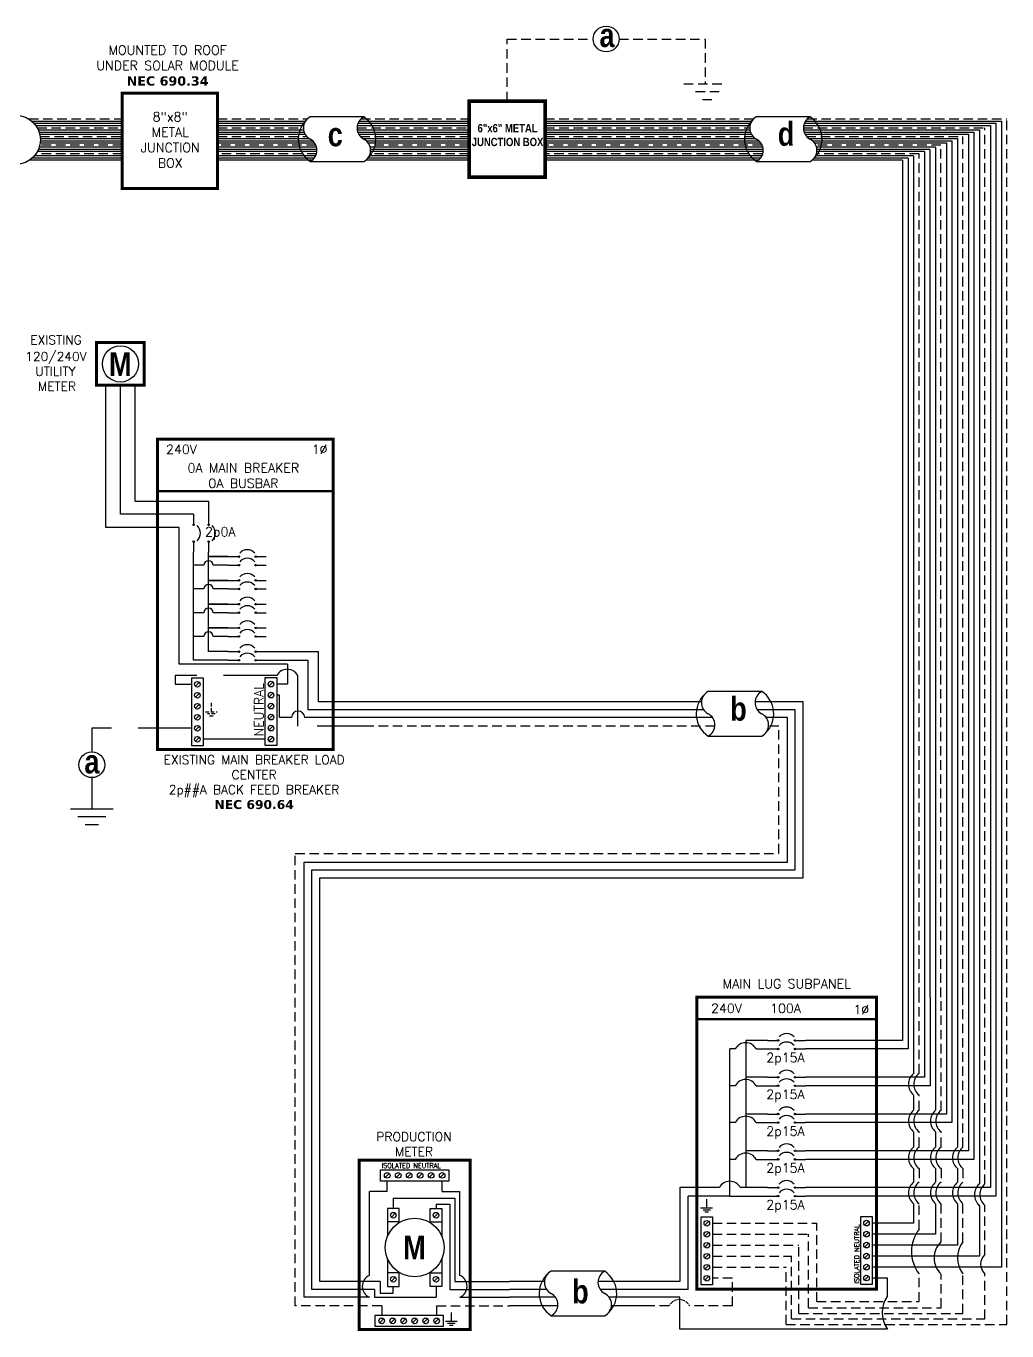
# Model space of a CAD drawing. Header units: feet. Extents: x 14669 to 15262, y 15295 to 15878.
# Drawn here: x 14874 to 15262, y 15362 to 15878 of the extents above; entities that cross this region are included whole.
import ezdxf

# ---------------------------------------------------------------- set-up
doc = ezdxf.new("R2010")
doc.units = ezdxf.units.FT
doc.header["$MEASUREMENT"] = 0
doc.linetypes.add('HIDDEN', pattern=[0.375, 0.25, -0.125])
for name, color, linetype in [('ONE LINE BLOCKS', 7, 'Continuous'), ('TABLES', 7, 'Continuous'), ('TEXT', 7, 'Continuous'), ('Z - TITLEBLOCK TXT', 7, 'Continuous')]:
    doc.layers.add(name, color=color, linetype=linetype)
doc.styles.add('ONE LINE TXT', font='techb___.ttf')
doc.styles.get("Standard").update_dxf_attribs({"font": 'simplex.shx'})

# ---------------------------------------------------------------- blocks, each defined once
blk = doc.blocks.new('*U5')
at = {"color": 7, "linetype": 'Continuous'}
for p, q in [((6.669, 2.433), (2.905, 2.433)), ((2.435, 1.711), (0, 1.711)), ((9.575, 1.711), (6.199, 1.711)), ((2.905, -0.69), (6.669, -0.69))]:
    blk.add_line(p, q, dxfattribs=at)
at = {"color": 10, "linetype": 'Continuous'}
for p, q in [((2.591, 1.149), (0, 1.149)), ((9.575, 1.149), (6.355, 1.149))]:
    blk.add_line(p, q, dxfattribs=at)
at = {"color": 253, "linetype": 'Continuous'}
for p, q in [((3.208, 0.611), (0, 0.611)), ((9.575, 0.611), (6.972, 0.611))]:
    blk.add_line(p, q, dxfattribs=at)
at = {"color": 7, "linetype": 'Continuous'}
for centre, start, end in [((3.942, 0.872), 133.97324, 236.42648), ((5.633, 0.872), 313.97324, 56.42648)]:
    blk.add_arc(centre, 1.874, start, end, dxfattribs=at)
at = {"layer": 'TEXT', "color": 92, "linetype": 'HIDDEN', "ltscale": 15}
for p, q in [((3.373, 0), (0, 0)), ((9.575, 0), (7.137, 0))]:
    blk.add_line(p, q, dxfattribs=at)
at = {"layer": 'Z - TITLEBLOCK TXT', "linetype": 'Continuous'}
for centre, start, end in [((3.315, 1.653), 117.66392, 242.33608), ((7.078, 1.653), 117.66392, 242.33608), ((2.496, 0.091), 297.66392, 62.33608), ((6.26, 0.091), 297.66392, 62.33608)]:
    blk.add_arc(centre, 0.882, start, end, dxfattribs=at)
blk = doc.blocks.new('M_MAIN BREAKER')
at = {"layer": 'ONE LINE BLOCKS', "linetype": 'Continuous'}
h = blk.add_hatch(color=1, dxfattribs=at)
h.dxf.hatch_style = 1
edge = h.paths.add_edge_path()
edge.add_arc((-12.418, 14.123), 0.0515, 0, 360)
h = blk.add_hatch(color=1, dxfattribs=at)
h.dxf.hatch_style = 1
edge = h.paths.add_edge_path()
edge.add_arc((-11.369, 14.123), 0.0515, 0, 360)
h = blk.add_hatch(color=1, dxfattribs=at)
h.dxf.hatch_style = 1
edge = h.paths.add_edge_path()
edge.add_arc((-12.418, 12.94), 0.0515, 0, 360)
h = blk.add_hatch(color=1, dxfattribs=at)
h.dxf.hatch_style = 1
edge = h.paths.add_edge_path()
edge.add_arc((-11.369, 12.94), 0.0515, 0, 360)
h = blk.add_hatch(color=1, dxfattribs=at)
h.dxf.hatch_style = 1
edge = h.paths.add_edge_path()
edge.add_arc((-9.245, 11.887), 0.0515, 0, 360)
h = blk.add_hatch(color=1, dxfattribs=at)
h.dxf.hatch_style = 1
edge = h.paths.add_edge_path()
edge.add_arc((-8.062, 11.887), 0.0515, 0, 360)
h = blk.add_hatch(color=1, dxfattribs=at)
h.dxf.hatch_style = 1
edge = h.paths.add_edge_path()
edge.add_arc((-9.245, 11.288), 0.0515, 0, 360)
h = blk.add_hatch(color=1, dxfattribs=at)
h.dxf.hatch_style = 1
edge = h.paths.add_edge_path()
edge.add_arc((-8.062, 11.288), 0.0515, 0, 360)
h = blk.add_hatch(color=1, dxfattribs=at)
h.dxf.hatch_style = 1
edge = h.paths.add_edge_path()
edge.add_arc((-9.245, 10.221), 0.0515, 0, 360)
h = blk.add_hatch(color=1, dxfattribs=at)
h.dxf.hatch_style = 1
edge = h.paths.add_edge_path()
edge.add_arc((-8.062, 10.221), 0.0515, 0, 360)
h = blk.add_hatch(color=1, dxfattribs=at)
h.dxf.hatch_style = 1
edge = h.paths.add_edge_path()
edge.add_arc((-9.245, 9.622), 0.0515, 0, 360)
h = blk.add_hatch(color=1, dxfattribs=at)
h.dxf.hatch_style = 1
edge = h.paths.add_edge_path()
edge.add_arc((-8.062, 9.622), 0.0515, 0, 360)
h = blk.add_hatch(color=1, dxfattribs=at)
h.dxf.hatch_style = 1
edge = h.paths.add_edge_path()
edge.add_arc((-9.245, 8.555), 0.0515, 0, 360)
h = blk.add_hatch(color=1, dxfattribs=at)
h.dxf.hatch_style = 1
edge = h.paths.add_edge_path()
edge.add_arc((-8.062, 8.555), 0.0515, 0, 360)
h = blk.add_hatch(color=1, dxfattribs=at)
h.dxf.hatch_style = 1
edge = h.paths.add_edge_path()
edge.add_arc((-9.245, 7.957), 0.0515, 0, 360)
h = blk.add_hatch(color=1, dxfattribs=at)
h.dxf.hatch_style = 1
edge = h.paths.add_edge_path()
edge.add_arc((-8.062, 7.957), 0.0515, 0, 360)
h = blk.add_hatch(color=1, dxfattribs=at)
h.dxf.hatch_style = 1
edge = h.paths.add_edge_path()
edge.add_arc((-9.245, 6.889), 0.0515, 0, 360)
h = blk.add_hatch(color=1, dxfattribs=at)
h.dxf.hatch_style = 1
edge = h.paths.add_edge_path()
edge.add_arc((-8.062, 6.889), 0.0515, 0, 360)
h = blk.add_hatch(color=1, dxfattribs=at)
h.dxf.hatch_style = 1
edge = h.paths.add_edge_path()
edge.add_arc((-9.245, 6.291), 0.0515, 0, 360)
h = blk.add_hatch(color=1, dxfattribs=at)
h.dxf.hatch_style = 1
edge = h.paths.add_edge_path()
edge.add_arc((-8.062, 6.291), 0.0515, 0, 360)
h = blk.add_hatch(color=1, dxfattribs=at)
h.dxf.hatch_style = 1
edge = h.paths.add_edge_path()
edge.add_arc((-9.245, 5.224), 0.0515, 0, 360)
h = blk.add_hatch(color=1, dxfattribs=at)
h.dxf.hatch_style = 1
edge = h.paths.add_edge_path()
edge.add_arc((-9.245, 4.625), 0.0515, 0, 360)
h = blk.add_hatch(color=1, dxfattribs=at)
h.dxf.hatch_style = 1
edge = h.paths.add_edge_path()
edge.add_arc((-8.062, 5.224), 0.0515, 0, 360)
h = blk.add_hatch(color=1, dxfattribs=at)
h.dxf.hatch_style = 1
edge = h.paths.add_edge_path()
edge.add_arc((-8.062, 4.625), 0.0515, 0, 360)
at = {"color": 10, "linetype": 'Continuous'}
for p, q in [((-4.378, 1.149), (-4.378, 4.625)), ((-3.663, 4.625), (-3.663, 4.625)), ((-3.663, 4.625), (-3.663, 4.625)), ((0, 1.149), (-4.378, 1.149))]:
    blk.add_line(p, q, dxfattribs=at)
at = {"color": 7, "linetype": 'Continuous'}
for p, q in [((-3.665, 1.711), (-3.665, 5.224)), ((0, 1.711), (-3.665, 1.711))]:
    blk.add_line(p, q, dxfattribs=at)
at = {"color": 253, "linetype": 'Continuous'}
for p, q in [((-6.385, 2.177), (-6.591, 2.177)), ((-6.385, 0.611), (-6.385, 2.177)), ((-5.561, 0.611), (-6.385, 0.611)), ((0, 0.611), (-4.626, 0.611))]:
    blk.add_line(p, q, dxfattribs=at)
at = {"color": 7, "linetype": 'Continuous'}
blk.add_circle((-19.559, -2.704), 0.906, dxfattribs=at)
at = {"color": 253, "linetype": 'Continuous'}
blk.add_arc((-5.093, 0.584), 0.468, 3.28193, 176.71807, dxfattribs=at)
at = {"layer": 'ONE LINE BLOCKS', "lineweight": 50}
for p, q in [((-19.225, 23.898), (-19.225, 26.892)), ((-19.225, 26.892), (-15.884, 26.892)), ((-15.884, 26.892), (-15.884, 23.898)), ((-15.884, 23.898), (-19.225, 23.898)), ((-14.957, 16.472), (-2.641, 16.472))]:
    blk.add_line(p, q, dxfattribs=at)
at = {"layer": 'ONE LINE BLOCKS', "lineweight": 50, "const_width": 0.21}
for points in [[(-19.225, 23.898), (-19.225, 26.892), (-15.884, 26.892), (-15.884, 23.898)], [(-14.957, -1.647), (-14.957, 20.128), (-2.641, 20.128), (-2.641, -1.647)]]:
    blk.add_lwpolyline(points, close=True, dxfattribs=at)
at = {"layer": 'TEXT', "color": 92, "linetype": 'HIDDEN', "ltscale": 15}
for p, q in [((-13.723, 3.547), (-13.723, 2.935)), ((-6.577, 3.547), (-13.723, 3.547)), ((-13.723, 2.935), (-12.555, 2.935)), ((-5.118, 0), (-5.118, 3.547)), ((0, 0), (-5.118, 0)), ((-12.555, -0.148), (-19.559, -0.148)), ((-19.559, -0.148), (-19.559, -1.798)), ((-19.559, -3.61), (-19.559, -5.799))]:
    blk.add_line(p, q, dxfattribs=at)
at = {"layer": 'TEXT', "color": 92, "linetype": 'Continuous', "ltscale": 15}
blk.add_line((-7.396, -0.918), (-11.751, -0.918), dxfattribs=at)
at = {"layer": 'TEXT', "color": 92, "linetype": 'HIDDEN', "flags": 128}
for points in [[(-11.595, 1.009), (-10.765, 1.009)], [(-11.18, 1.629), (-11.18, 1.009)], [(-10.909, 0.855), (-11.451, 0.855)], [(-11.053, 0.701), (-11.307, 0.701)]]:
    blk.add_lwpolyline(points, dxfattribs=at)
at = {"layer": 'TEXT', "color": 92, "linetype": 'Continuous', "ltscale": 4, "flags": 128}
for points in [[(-21.062, -5.799), (-18.057, -5.799)], [(-18.578, -6.356), (-20.541, -6.356)], [(-19.098, -6.913), (-20.02, -6.913)]]:
    blk.add_lwpolyline(points, dxfattribs=at)
at = {"layer": 'TEXT', "linetype": 'Continuous'}
blk.add_circle((-17.554, 25.395), 1.267, dxfattribs=at)
at = {"layer": 'TEXT', "color": 92, "linetype": 'Continuous', "ltscale": 0.3}
blk.add_arc((-5.848, 3.164), 0.824, 27.66392, 152.33608, dxfattribs=at)
at = {"layer": 'Z - TITLEBLOCK TXT', "color": 253, "linetype": 'Continuous'}
for p, q in [((-18.566, 13.922), (-18.566, 23.898)), ((-13.44, 13.922), (-18.566, 13.922)), ((-13.44, 4.344), (-13.44, 13.922)), ((-5.831, 4.344), (-13.44, 4.344)), ((-5.831, 4.344), (-5.831, 2.948)), ((-5.831, 2.948), (-6.591, 2.948))]:
    blk.add_line(p, q, dxfattribs=at)
at = {"layer": 'Z - TITLEBLOCK TXT', "color": 10, "linetype": 'Continuous'}
for p, q in [((-17.554, 14.866), (-17.554, 23.898)), ((-12.418, 14.866), (-17.554, 14.866)), ((-12.418, 4.625), (-12.418, 12.196)), ((-11.7, 11.288), (-12.418, 11.288)), ((-9.988, 11.288), (-11.037, 11.288)), ((-11.7, 9.622), (-12.418, 9.622)), ((-9.988, 9.622), (-11.037, 9.622)), ((-11.7, 7.957), (-12.418, 7.957)), ((-9.988, 7.957), (-11.037, 7.957)), ((-11.7, 6.291), (-12.418, 6.291)), ((-9.988, 6.291), (-11.037, 6.291)), ((-9.988, 4.625), (-12.418, 4.625)), ((-7.318, 4.625), (-4.378, 4.625))]:
    blk.add_line(p, q, dxfattribs=at)
at = {"layer": 'Z - TITLEBLOCK TXT', "color": 7, "linetype": 'Continuous'}
for p, q in [((-16.52, 15.77), (-16.52, 23.898)), ((-16.52, 15.77), (-11.369, 15.77)), ((-11.369, 15.77), (-11.369, 14.866)), ((-11.369, 11.887), (-11.369, 12.196)), ((-11.369, 10.221), (-11.369, 11.887)), ((-11.369, 11.887), (-9.988, 11.887)), ((-9.988, 11.887), (-11.369, 11.887)), ((-11.369, 8.555), (-11.369, 10.221)), ((-11.369, 10.221), (-9.988, 10.221)), ((-9.988, 10.221), (-11.369, 10.221)), ((-11.369, 6.889), (-11.369, 8.555)), ((-11.369, 8.555), (-9.988, 8.555)), ((-9.988, 8.555), (-11.369, 8.555)), ((-11.369, 5.224), (-11.369, 6.889)), ((-11.369, 6.889), (-9.988, 6.889)), ((-9.988, 6.889), (-11.369, 6.889)), ((-9.988, 5.224), (-11.369, 5.224)), ((-7.318, 5.224), (-3.665, 5.224))]:
    blk.add_line(p, q, dxfattribs=at)
at = {"layer": 'Z - TITLEBLOCK TXT', "color": 1, "linetype": 'Continuous'}
for p, q in [((-12.555, -1.378), (-12.555, 3.395)), ((-12.555, 3.395), (-11.751, 3.395)), ((-11.751, 3.395), (-11.751, -1.378)), ((-7.396, -1.366), (-7.396, 3.408)), ((-7.396, 3.408), (-6.591, 3.408)), ((-6.591, 3.408), (-6.591, -1.366)), ((-11.751, -1.378), (-12.555, -1.378)), ((-6.591, -1.366), (-7.396, -1.366))]:
    blk.add_line(p, q, dxfattribs=at)
at = {"layer": 'Z - TITLEBLOCK TXT', "color": 4, "linetype": 'Continuous'}
for p, q in [((-12.014, 3.075), (-12.293, 2.796)), ((-6.854, 3.087), (-7.133, 2.809)), ((-12.014, 2.304), (-12.293, 2.025)), ((-6.854, 2.317), (-7.133, 2.038)), ((-12.014, 1.533), (-12.293, 1.255)), ((-6.854, 1.546), (-7.133, 1.267)), ((-12.014, 0.762), (-12.293, 0.484)), ((-6.854, 0.775), (-7.133, 0.497)), ((-6.854, 0.004), (-7.133, -0.274)), ((-12.014, -0.008), (-12.293, -0.287)), ((-12.014, -0.779), (-12.293, -1.058)), ((-6.854, -0.766), (-7.133, -1.045))]:
    blk.add_line(p, q, dxfattribs=at)
at = {"layer": 'Z - TITLEBLOCK TXT', "color": 1, "linetype": 'Continuous', "flags": 128}
for points in [[(-12.418, 14.866), (-12.418, 14.123)], [(-12.418, 14.866), (-12.418, 14.123)], [(-11.369, 14.866), (-11.369, 14.123)], [(-11.369, 14.866), (-11.369, 14.123)], [(-12.418, 12.94), (-12.418, 12.196)], [(-11.369, 12.94), (-11.369, 12.196)], [(-9.988, 11.887), (-9.245, 11.887)], [(-9.988, 11.887), (-9.245, 11.887)], [(-9.988, 11.288), (-9.245, 11.288)], [(-9.988, 11.288), (-9.245, 11.288)], [(-8.062, 11.887), (-7.318, 11.887)], [(-8.062, 11.288), (-7.318, 11.288)], [(-9.988, 10.221), (-9.245, 10.221)], [(-9.988, 10.221), (-9.245, 10.221)], [(-8.062, 10.221), (-7.318, 10.221)], [(-9.988, 9.622), (-9.245, 9.622)], [(-9.988, 9.622), (-9.245, 9.622)], [(-8.062, 9.622), (-7.318, 9.622)], [(-9.988, 8.555), (-9.245, 8.555)], [(-9.988, 8.555), (-9.245, 8.555)], [(-8.062, 8.555), (-7.318, 8.555)], [(-9.988, 7.957), (-9.245, 7.957)], [(-9.988, 7.957), (-9.245, 7.957)], [(-8.062, 7.957), (-7.318, 7.957)], [(-9.988, 6.889), (-9.245, 6.889)], [(-9.988, 6.889), (-9.245, 6.889)], [(-8.062, 6.889), (-7.318, 6.889)], [(-9.988, 6.291), (-9.245, 6.291)], [(-9.988, 6.291), (-9.245, 6.291)], [(-8.062, 6.291), (-7.318, 6.291)], [(-9.988, 5.224), (-9.245, 5.224)], [(-9.988, 5.224), (-9.245, 5.224)], [(-9.988, 4.625), (-9.245, 4.625)], [(-9.988, 4.625), (-9.245, 4.625)], [(-8.062, 5.224), (-7.318, 5.224)], [(-8.062, 4.625), (-7.318, 4.625)]]:
    blk.add_lwpolyline(points, dxfattribs=at)
at = {"layer": 'Z - TITLEBLOCK TXT', "color": 1, "linetype": 'Continuous'}
for centre in [(-12.418, 14.123), (-11.369, 14.123), (-12.418, 12.94), (-11.369, 12.94), (-9.245, 11.887), (-8.062, 11.887), (-9.245, 11.288), (-8.062, 11.288), (-9.245, 10.221), (-8.062, 10.221), (-9.245, 9.622), (-8.062, 9.622), (-9.245, 8.555), (-8.062, 8.555), (-9.245, 7.957), (-8.062, 7.957), (-9.245, 6.889), (-8.062, 6.889), (-9.245, 6.291), (-8.062, 6.291), (-9.245, 5.224), (-9.245, 4.625), (-8.062, 5.224), (-8.062, 4.625)]:
    blk.add_circle(centre, 0.0515, dxfattribs=at)
at = {"layer": 'Z - TITLEBLOCK TXT', "color": 4, "linetype": 'Continuous'}
for centre in [(-12.153, 2.935), (-6.993, 2.948), (-12.153, 2.165), (-6.993, 2.177), (-12.153, 1.394), (-6.993, 1.407), (-12.153, 0.623), (-12.153, -0.148), (-6.993, 0.636), (-6.993, -0.135), (-12.153, -0.918), (-6.993, -0.906)]:
    blk.add_circle(centre, 0.197, dxfattribs=at)
at = {"layer": 'Z - TITLEBLOCK TXT', "color": 1, "linetype": 'Continuous'}
for centre, start, end in [((-12.629, 13.531), 310.3392, 49.6608), ((-11.58, 13.531), 310.3392, 49.6608), ((-8.653, 11.675), 40.3392, 139.6608), ((-8.653, 11.077), 40.3392, 139.6608), ((-8.653, 10.01), 40.3392, 139.6608), ((-8.653, 9.411), 40.3392, 139.6608), ((-8.653, 8.344), 40.3392, 139.6608), ((-8.653, 7.745), 40.3392, 139.6608), ((-8.653, 6.678), 40.3392, 139.6608), ((-8.653, 6.079), 40.3392, 139.6608), ((-8.653, 5.012), 40.3392, 139.6608), ((-8.653, 4.413), 40.3392, 139.6608)]:
    blk.add_arc(centre, 0.697, start, end, dxfattribs=at)
at = {"layer": 'Z - TITLEBLOCK TXT', "color": 10, "linetype": 'Continuous'}
for centre in [(-11.369, 11.269), (-11.369, 9.603), (-11.369, 7.938), (-11.369, 6.272)]:
    blk.add_arc(centre, 0.332, 3.2937, 176.7063, dxfattribs=at)
at = {"layer": 'TABLES', "color": 1, "linetype": 'Continuous'}
blk.add_text('NEUTRAL', height=0.648, rotation=90, dxfattribs=at).set_placement((-7.512, -0.725))
at = {"layer": 'TEXT', "color": 1}
for s, p in [('EXISTING', (-23.874, 26.77)), ('120/240V', (-24.233, 25.604)), ('UTILITY', (-23.531, 24.558)), ('METER', (-23.336, 23.512))]:
    blk.add_text(s, height=0.6278, dxfattribs=at).set_placement(p)
at = {"layer": 'TEXT', "color": 1, "attachment_point": 5}
for s, width, gutter_width, heights, insert, char_height in [('240V', 0.14806, 0.75, [0], (-13.274, 19.41), 0.648), ('1∅', 0.14806, 0.75, [0], (-3.582, 19.41), 0.648), ('0A MAIN BREAKER\\P0A BUSBAR', 11.19903, 0.75, [0], (-8.925, 17.569), 0.648), ('2p0A', 0.14806, 0.75, [0], (-10.547, 13.525), 0.648), ('EXISTING MAIN BREAKER LOAD CENTER\\P2p##A BACK FEED BREAKER\\P{\\fVerdana|b1|i0|c0|p34;NEC 690.64}', 14.14398, 7.17, [12.8], (-8.173, -3.931), 0.62775)]:
    blk.add_mtext_dynamic_manual_height_columns(s, width=width, gutter_width=gutter_width, heights=heights, dxfattribs=dict(at, insert=insert, char_height=char_height))
at = {"layer": 'Z - TITLEBLOCK TXT', "color": 253, "linetype": 'Continuous', "style": 'ONE LINE TXT'}
blk.add_text('M', height=1.662, dxfattribs=at).set_placement((-18.362, 24.559))
at = {"layer": 'Z - TITLEBLOCK TXT', "color": 1, "linetype": 'Continuous', "insert": (-20.083, -1.651), "char_height": 1.66239, "attachment_point": 1, "style": 'ONE LINE TXT'}
blk.add_mtext_dynamic_manual_height_columns('{\\W1;\\C256;a}', width=0.13853, gutter_width=2.132, heights=[0], dxfattribs=at)
blk = doc.blocks.new('*U9')
at = {"color": 155, "true_color": 0x647190}
blk.add_blockref('M_MAIN BREAKER', (0, 0), dxfattribs=at)
blk = doc.blocks.new('*U10')
at = {"layer": 'ONE LINE BLOCKS', "linetype": 'Continuous'}
h = blk.add_hatch(color=1, dxfattribs=at)
h.dxf.hatch_style = 1
edge = h.paths.add_edge_path()
edge.add_arc((32.25, -17.13), 0.291, 0, 360)
h = blk.add_hatch(color=1, dxfattribs=at)
h.dxf.hatch_style = 1
edge = h.paths.add_edge_path()
edge.add_arc((32.25, -20.51), 0.291, 0, 360)
h = blk.add_hatch(color=1, dxfattribs=at)
h.dxf.hatch_style = 1
edge = h.paths.add_edge_path()
edge.add_arc((38.92, -17.13), 0.291, 0, 360)
h = blk.add_hatch(color=1, dxfattribs=at)
h.dxf.hatch_style = 1
edge = h.paths.add_edge_path()
edge.add_arc((38.92, -20.51), 0.291, 0, 360)
h = blk.add_hatch(color=1, dxfattribs=at)
h.dxf.hatch_style = 1
edge = h.paths.add_edge_path()
edge.add_arc((32.25, -31.69), 0.291, 0, 360)
h = blk.add_hatch(color=1, dxfattribs=at)
h.dxf.hatch_style = 1
edge = h.paths.add_edge_path()
edge.add_arc((32.25, -35.07), 0.291, 0, 360)
h = blk.add_hatch(color=1, dxfattribs=at)
h.dxf.hatch_style = 1
edge = h.paths.add_edge_path()
edge.add_arc((38.92, -31.69), 0.291, 0, 360)
h = blk.add_hatch(color=1, dxfattribs=at)
h.dxf.hatch_style = 1
edge = h.paths.add_edge_path()
edge.add_arc((38.92, -35.07), 0.291, 0, 360)
h = blk.add_hatch(color=1, dxfattribs=at)
h.dxf.hatch_style = 1
edge = h.paths.add_edge_path()
edge.add_arc((32.25, -46.25), 0.291, 0, 360)
h = blk.add_hatch(color=1, dxfattribs=at)
h.dxf.hatch_style = 1
edge = h.paths.add_edge_path()
edge.add_arc((38.92, -46.25), 0.291, 0, 360)
h = blk.add_hatch(color=1, dxfattribs=at)
h.dxf.hatch_style = 1
edge = h.paths.add_edge_path()
edge.add_arc((32.25, -49.63), 0.291, 0, 360)
h = blk.add_hatch(color=1, dxfattribs=at)
h.dxf.hatch_style = 1
edge = h.paths.add_edge_path()
edge.add_arc((38.92, -49.63), 0.291, 0, 360)
h = blk.add_hatch(color=1, dxfattribs=at)
h.dxf.hatch_style = 1
edge = h.paths.add_edge_path()
edge.add_arc((32.25, -60.81), 0.291, 0, 360)
h = blk.add_hatch(color=1, dxfattribs=at)
h.dxf.hatch_style = 1
edge = h.paths.add_edge_path()
edge.add_arc((38.92, -60.81), 0.291, 0, 360)
h = blk.add_hatch(color=1, dxfattribs=at)
h.dxf.hatch_style = 1
edge = h.paths.add_edge_path()
edge.add_arc((32.25, -64.19), 0.291, 0, 360)
h = blk.add_hatch(color=1, dxfattribs=at)
h.dxf.hatch_style = 1
edge = h.paths.add_edge_path()
edge.add_arc((38.92, -64.19), 0.291, 0, 360)
h = blk.add_hatch(color=1, dxfattribs=at)
h.dxf.hatch_style = 1
edge = h.paths.add_edge_path()
edge.add_arc((32.25, -75.37), 0.291, 0, 360)
h = blk.add_hatch(color=1, dxfattribs=at)
h.dxf.hatch_style = 1
edge = h.paths.add_edge_path()
edge.add_arc((38.92, -75.37), 0.291, 0, 360)
h = blk.add_hatch(color=1, dxfattribs=at)
h.dxf.hatch_style = 1
edge = h.paths.add_edge_path()
edge.add_arc((32.25, -78.75), 0.291, 0, 360)
h = blk.add_hatch(color=1, dxfattribs=at)
h.dxf.hatch_style = 1
edge = h.paths.add_edge_path()
edge.add_arc((38.92, -78.75), 0.291, 0, 360)
at = {"color": 10, "linetype": 'Continuous'}
for p, q in [((83.67, 0), (83.67, -20.51)), ((92.38, 0), (92.38, -35.07)), ((101.08, 0), (101.08, -49.63)), ((109.78, 0), (109.78, -64.19)), ((118.48, 0), (118.48, -78.75)), ((13.1, -35.07), (13.1, -20.51)), ((15.27, -20.51), (13.1, -20.51)), ((23.51, -20.51), (28.05, -20.51)), ((83.67, -20.51), (43.12, -20.51)), ((13.1, -49.63), (13.1, -35.07)), ((15.27, -35.07), (13.1, -35.07)), ((23.51, -35.07), (28.05, -35.07)), ((92.38, -35.07), (43.12, -35.07)), ((13.1, -64.19), (13.1, -49.63)), ((15.27, -49.63), (13.1, -49.63)), ((23.51, -49.63), (28.05, -49.63)), ((101.08, -49.63), (43.12, -49.63)), ((13.1, -78.75), (13.1, -64.19)), ((15.27, -64.19), (13.1, -64.19)), ((23.51, -64.19), (28.05, -64.19)), ((109.78, -64.19), (43.12, -64.19)), ((13.1, -78.75), (-3.41, -78.75)), ((-3.41, -115.71), (-3.41, -78.75)), ((13.1, -78.75), (28.05, -78.75)), ((118.48, -78.75), (43.12, -78.75)), ((-3.41, -115.71), (-20.02, -115.71))]:
    blk.add_line(p, q, dxfattribs=at)
at = {"color": 7, "linetype": 'Continuous'}
for p, q in [((90.2, 0), (90.2, -31.69)), ((98.9, 0), (98.9, -46.25)), ((107.6, 0), (107.6, -60.81)), ((116.3, 0), (116.3, -75.37)), ((81.5, 0), (81.5, -17.13)), ((28.05, -17.13), (19.39, -17.13)), ((19.39, -17.13), (19.39, -31.69)), ((81.5, -17.13), (43.12, -17.13)), ((28.05, -31.69), (19.39, -31.69)), ((19.39, -31.69), (19.39, -46.25)), ((90.2, -31.69), (43.12, -31.69)), ((28.05, -46.25), (19.39, -46.25)), ((19.39, -46.25), (19.39, -60.81)), ((98.9, -46.25), (43.12, -46.25)), ((28.05, -60.81), (19.39, -60.81)), ((19.39, -60.81), (19.39, -75.37)), ((107.6, -60.81), (43.12, -60.81)), ((8.98, -75.37), (-6.7, -75.37)), ((-6.7, -75.37), (-6.7, -112.54)), ((28.05, -75.37), (17.22, -75.37)), ((116.3, -75.37), (43.12, -75.37)), ((-6.7, -112.54), (-20.02, -112.54))]:
    blk.add_line(p, q, dxfattribs=at)
at = {"color": 253, "linetype": 'Continuous'}
for p, q in [((94.55, 0), (94.55, -44.76)), ((103.25, 0), (103.25, -59.32)), ((111.95, 0), (111.95, -73.88)), ((120.65, 0), (120.65, -106.83)), ((85.85, 0), (85.85, -30.2)), ((85.85, -38.75), (85.85, -44.76)), ((85.85, -53.31), (85.85, -59.32)), ((94.55, -53.31), (94.55, -59.32)), ((85.85, -67.87), (85.85, -73.21)), ((94.55, -67.87), (94.55, -73.21)), ((103.25, -67.87), (103.25, -73.21)), ((85.85, -81.76), (85.85, -89.43)), ((94.55, -81.76), (94.55, -93.78)), ((103.25, -81.76), (103.25, -98.13)), ((111.95, -82.43), (111.95, -102.48)), ((85.85, -89.43), (69.51, -89.43)), ((94.55, -93.78), (69.51, -93.78)), ((103.25, -98.13), (69.51, -98.13)), ((111.95, -102.48), (69.51, -102.48)), ((120.65, -106.83), (69.51, -106.83)), ((75.52, -111.18), (69.51, -111.18)), ((75.52, -118.24), (75.52, -111.18)), ((-6.7, -118.75), (-20.02, -118.75)), ((-6.7, -131.42), (-6.7, -118.75)), ((75.52, -131.42), (-6.7, -131.42))]:
    blk.add_line(p, q, dxfattribs=at)
at = {"color": 10, "linetype": 'Continuous'}
for centre in [(19.39, -22.67), (19.39, -37.23), (19.39, -51.79), (19.39, -66.35)]:
    blk.add_arc(centre, 4.65, 27.6639, 152.3361, dxfattribs=at)
at = {"color": 253, "linetype": 'Continuous'}
for centre, radius, start, end in [((89.43, -34.48), 5.58, 129.9215, 230.0785), ((89.43, -49.04), 5.58, 129.9215, 230.0785), ((98.13, -49.04), 5.58, 129.9215, 230.0785), ((89.43, -63.6), 5.58, 129.9215, 230.0785), ((98.13, -63.6), 5.58, 129.9215, 230.0785), ((106.83, -63.6), 5.58, 129.9215, 230.0785), ((89.43, -77.48), 5.58, 129.9215, 230.0785), ((98.13, -77.48), 5.58, 129.9215, 230.0785), ((106.83, -77.48), 5.58, 129.9215, 230.0785), ((115.53, -78.16), 5.58, 129.9215, 230.0785), ((84.51, -124.83), 11.14, 143.7592, 216.2408)]:
    blk.add_arc(centre, radius, start, end, dxfattribs=at)
at = {"color": 7, "linetype": 'Continuous'}
blk.add_arc((13.1, -77.53), 4.65, 27.6639, 152.3361, dxfattribs=at)
at = {"layer": 'ONE LINE BLOCKS', "lineweight": 50}
blk.add_line((0, -8.7), (71.17, -8.7), dxfattribs=at)
at = {"layer": 'ONE LINE BLOCKS', "lineweight": 50, "const_width": 1.19}
blk.add_lwpolyline([(0, -115.53), (0, 0), (71.17, 0), (71.17, -115.53)], close=True, dxfattribs=at)
at = {"layer": 'TEXT', "color": 92, "linetype": 'HIDDEN', "ltscale": 15}
for p, q in [((88.02, -30.2), (88.02, 0)), ((96.73, -44.76), (96.73, 0)), ((105.43, -59.32), (105.43, 0)), ((114.13, -73.88), (114.13, 0)), ((122.83, -129.51), (122.83, 0)), ((88.02, -44.76), (88.02, -38.75)), ((88.02, -59.32), (88.02, -53.31)), ((96.73, -59.32), (96.73, -53.31)), ((88.02, -67.87), (88.02, -73.21)), ((96.73, -67.87), (96.73, -73.21)), ((105.43, -67.87), (105.43, -73.21)), ((88.02, -91.83), (88.02, -81.76)), ((96.73, -96.88), (96.73, -81.76)), ((105.43, -96.88), (105.43, -81.76)), ((114.13, -101.79), (114.13, -82.43)), ((6.27, -89.5), (47.53, -89.5)), ((47.53, -120.46), (47.53, -89.5)), ((6.27, -93.85), (44.26, -93.85)), ((44.26, -122.94), (44.26, -93.85)), ((6.27, -98.2), (40.48, -98.2)), ((6.27, -102.55), (37.56, -102.55)), ((37.56, -127.33), (37.56, -102.55)), ((40.48, -125.14), (40.48, -98.2)), ((6.27, -106.9), (35.36, -106.9)), ((35.36, -129.51), (35.36, -106.9)), ((14.11, -111.25), (6.27, -111.25)), ((14.11, -122.2), (14.11, -111.25)), ((88.02, -120.46), (88.02, -109.57)), ((96.73, -122.94), (96.73, -109.57)), ((105.43, -125.14), (105.43, -109.57)), ((114.13, -127.33), (114.13, -109.57)), ((-11.01, -122.2), (-20.02, -122.2)), ((14.11, -122.2), (-2.77, -122.2)), ((44.26, -122.94), (96.73, -122.94)), ((47.53, -120.46), (88.02, -120.46)), ((37.56, -127.33), (114.13, -127.33)), ((40.48, -125.14), (105.43, -125.14)), ((35.36, -129.51), (122.83, -129.51))]:
    blk.add_line(p, q, dxfattribs=at)
at = {"layer": 'TEXT', "color": 92, "linetype": 'HIDDEN', "flags": 128}
for points in [[(3.9, -79.9), (3.9, -83.41)], [(1.56, -83.41), (6.24, -83.41)], [(5.43, -84.28), (2.37, -84.28)], [(4.62, -85.14), (3.18, -85.14)]]:
    blk.add_lwpolyline(points, dxfattribs=at)
at = {"layer": 'TEXT', "color": 92, "linetype": 'Continuous', "ltscale": 4}
for centre, radius, start, end in [((91.49, -34.48), 5.51, 129.059, 230.941), ((91.49, -49.04), 5.51, 129.059, 230.941), ((100.2, -49.04), 5.51, 129.059, 230.941), ((91.49, -63.6), 5.51, 129.059, 230.941), ((100.2, -63.6), 5.51, 129.059, 230.941), ((108.9, -63.6), 5.51, 129.059, 230.941), ((91.49, -77.48), 5.51, 129.059, 230.941), ((100.2, -77.48), 5.51, 129.059, 230.941), ((108.9, -77.48), 5.51, 129.059, 230.941), ((117.6, -78.16), 5.51, 129.059, 230.941), ((99.7, -100.7), 14.66, 142.7873, 217.2127), ((102.62, -103.22), 8.66, 132.8846, 227.1154), ((113.68, -103.22), 10.41, 142.4478, 217.5522), ((117.58, -105.68), 5.2, 131.5882, 228.4118)]:
    blk.add_arc(centre, radius, start, end, dxfattribs=at)
at = {"layer": 'TEXT', "color": 92, "linetype": 'HIDDEN', "ltscale": 0.3}
blk.add_arc((-6.89, -124.35), 4.65, 27.6639, 152.3361, dxfattribs=at)
at = {"layer": 'Z - TITLEBLOCK TXT', "color": 1, "linetype": 'Continuous'}
for p, q in [((1.73, -113.85), (1.73, -86.9)), ((1.73, -86.9), (6.27, -86.9)), ((6.27, -86.9), (6.27, -113.85)), ((64.97, -113.77), (64.97, -86.83)), ((64.97, -86.83), (69.51, -86.83)), ((69.51, -86.83), (69.51, -113.77)), ((6.27, -113.85), (1.73, -113.85)), ((69.51, -113.77), (64.97, -113.77))]:
    blk.add_line(p, q, dxfattribs=at)
at = {"layer": 'Z - TITLEBLOCK TXT', "color": 4, "linetype": 'Continuous'}
for p, q in [((4.79, -88.71), (3.22, -90.28)), ((68.02, -88.64), (66.45, -90.21)), ((4.79, -93.06), (3.22, -94.63)), ((4.79, -97.41), (3.22, -98.99)), ((68.02, -92.99), (66.45, -94.56)), ((68.02, -97.34), (66.45, -98.91)), ((4.79, -101.76), (3.22, -103.34)), ((68.02, -101.69), (66.45, -103.26)), ((4.79, -106.11), (3.22, -107.69)), ((68.02, -106.04), (66.45, -107.61)), ((4.79, -110.46), (3.22, -112.04)), ((68.02, -110.39), (66.45, -111.96))]:
    blk.add_line(p, q, dxfattribs=at)
at = {"layer": 'Z - TITLEBLOCK TXT', "color": 1, "linetype": 'Continuous', "flags": 128}
for points in [[(28.05, -17.13), (32.25, -17.13)], [(28.05, -17.13), (32.25, -17.13)], [(28.05, -20.51), (32.25, -20.51)], [(28.05, -20.51), (32.25, -20.51)], [(38.92, -17.13), (43.12, -17.13)], [(38.92, -20.51), (43.12, -20.51)], [(28.05, -31.69), (32.25, -31.69)], [(28.05, -31.69), (32.25, -31.69)], [(28.05, -35.07), (32.25, -35.07)], [(28.05, -35.07), (32.25, -35.07)], [(38.92, -31.69), (43.12, -31.69)], [(38.92, -35.07), (43.12, -35.07)], [(28.05, -46.25), (32.25, -46.25)], [(28.05, -46.25), (32.25, -46.25)], [(38.92, -46.25), (43.12, -46.25)], [(28.05, -49.63), (32.25, -49.63)], [(28.05, -49.63), (32.25, -49.63)], [(38.92, -49.63), (43.12, -49.63)], [(28.05, -60.81), (32.25, -60.81)], [(28.05, -60.81), (32.25, -60.81)], [(38.92, -60.81), (43.12, -60.81)], [(28.05, -64.19), (32.25, -64.19)], [(28.05, -64.19), (32.25, -64.19)], [(38.92, -64.19), (43.12, -64.19)], [(28.05, -75.37), (32.25, -75.37)], [(28.05, -75.37), (32.25, -75.37)], [(38.92, -75.37), (43.12, -75.37)], [(28.05, -78.75), (32.25, -78.75)], [(28.05, -78.75), (32.25, -78.75)], [(38.92, -78.75), (43.12, -78.75)]]:
    blk.add_lwpolyline(points, dxfattribs=at)
at = {"layer": 'Z - TITLEBLOCK TXT', "color": 1, "linetype": 'Continuous'}
for centre in [(32.25, -17.13), (32.25, -20.51), (38.92, -17.13), (38.92, -20.51), (32.25, -31.69), (32.25, -35.07), (38.92, -31.69), (38.92, -35.07), (32.25, -46.25), (38.92, -46.25), (32.25, -49.63), (38.92, -49.63), (32.25, -60.81), (38.92, -60.81), (32.25, -64.19), (38.92, -64.19), (32.25, -75.37), (38.92, -75.37), (32.25, -78.75), (38.92, -78.75)]:
    blk.add_circle(centre, 0.291, dxfattribs=at)
at = {"layer": 'Z - TITLEBLOCK TXT', "color": 4, "linetype": 'Continuous'}
for centre in [(4, -89.5), (4, -93.85), (67.24, -89.43), (67.24, -93.78), (4, -98.2), (67.24, -98.13), (4, -102.55), (67.24, -102.48), (4, -106.9), (67.24, -106.83), (4, -111.25), (67.24, -111.18)]:
    blk.add_circle(centre, 1.11, dxfattribs=at)
at = {"layer": 'Z - TITLEBLOCK TXT', "color": 1, "linetype": 'Continuous'}
for centre in [(35.58, -18.32), (35.58, -21.7), (35.58, -32.88), (35.58, -36.26), (35.58, -47.44), (35.58, -50.82), (35.58, -62), (35.58, -65.38), (35.58, -76.56), (35.58, -79.94)]:
    blk.add_arc(centre, 3.93, 40.3392, 139.6608, dxfattribs=at)
at = {"layer": 'TABLES', "color": 1, "linetype": 'Continuous'}
for p in [(27.55, -25.74), (27.55, -40.3), (27.55, -54.86), (27.55, -69.42), (27.55, -83.98)]:
    blk.add_text('2p15A', height=3.658, dxfattribs=at).set_placement(p)
at = {"layer": 'TABLES', "color": 4, "linetype": 'Continuous'}
blk.add_text('ISOLATED NEUTRAL', height=1.8743, rotation=90, dxfattribs=at).set_placement((64.31, -113.41))
at = {"layer": 'TEXT', "color": 1, "attachment_point": 5}
for s, width, gutter_width, insert, char_height in [('MAIN LUG SUBPANEL ', 62.3984, 7.17, (35.67, 5.28), 3.6576), ('240V', 0.1481, 0.75, (11.79, -4.45), 3.658), ('100A', 0.1481, 0.75, (35.17, -4.45), 3.658), ('1∅', 0.1481, 0.75, (65.15, -4.96), 3.658)]:
    blk.add_mtext_dynamic_manual_height_columns(s, width=width, gutter_width=gutter_width, heights=[0], dxfattribs=dict(at, insert=insert, char_height=char_height))

msp = doc.modelspace()

# ---------------------------------------------------------------- linework, layer by layer
at = {"color": 7, "linetype": 'Continuous'}
for p, q in [((15007.67, 15842.15), (14986.42, 15842.15)), ((15184.33, 15842.15), (15163.09, 15842.15)), ((15255.74, 15838.76), (15255.74, 15493.82)), ((15238.34, 15831.88), (15238.34, 15493.82)), ((15247.04, 15835.32), (15247.04, 15493.82)), ((15229.64, 15828.43), (15229.64, 15493.82)), ((14986.42, 15824.53), (15007.67, 15824.53)), ((15163.09, 15824.53), (15184.33, 15824.53)), ((15220.94, 15824.99), (15220.94, 15493.82)), ((15141.32, 15610.71), (15010.34, 15610.71)), ((15165.21, 15614.78), (15143.97, 15614.78)), ((15181.61, 15610.71), (15162.56, 15610.71)), ((15181.61, 15541.06), (15181.61, 15610.71)), ((15143.97, 15597.16), (15165.21, 15597.16)), ((14990.17, 15541.06), (15181.61, 15541.06)), ((14990.17, 15381.28), (14990.17, 15541.06)), ((15019.32, 15414.31), (15019.32, 15410.11)), ((15019.32, 15414.31), (15043.65, 15414.31)), ((15043.65, 15414.31), (15043.65, 15381.28)), ((15014.13, 15381.28), (14990.17, 15381.28)), ((15014.13, 15381.28), (15014.13, 15376.69)), ((15019.32, 15376.69), (15019.32, 15379.35)), ((15043.65, 15381.28), (15065.38, 15381.28)), ((15014.13, 15376.69), (15019.32, 15376.69))]:
    msp.add_line(p, q, dxfattribs=at)
at = {"color": 253, "linetype": 'Continuous'}
for p, q in [((14876.19, 15840.48), (14911.95, 15840.48)), ((14878.74, 15837.04), (14911.95, 15837.04)), ((14949.73, 15840.48), (14984.58, 15840.48)), ((14949.73, 15837.04), (14983.81, 15837.04)), ((15005.05, 15837.04), (15049.32, 15837.04)), ((15005.82, 15840.48), (15049.32, 15840.48)), ((15079.42, 15840.48), (15161.24, 15840.48)), ((15079.42, 15837.04), (15160.47, 15837.04)), ((15181.72, 15837.04), (15251.39, 15837.04)), ((15182.48, 15840.48), (15260.09, 15840.48)), ((15251.39, 15837.04), (15251.39, 15493.82)), ((15260.09, 15840.48), (15260.09, 15493.82)), ((14879.56, 15833.6), (14911.95, 15833.6)), ((14949.73, 15833.6), (14985.99, 15833.6)), ((15007.23, 15833.6), (15049.32, 15833.6)), ((15079.42, 15833.6), (15162.65, 15833.6)), ((15183.89, 15833.6), (15242.69, 15833.6)), ((15242.69, 15833.6), (15242.69, 15493.82)), ((14911.95, 15826.71), (14877.16, 15826.71)), ((14911.95, 15830.16), (14879.11, 15830.16)), ((14988.94, 15830.16), (14949.73, 15830.16)), ((14988.57, 15826.71), (14949.73, 15826.71)), ((15049.32, 15826.71), (15009.81, 15826.71)), ((15049.32, 15830.16), (15010.18, 15830.16)), ((15165.6, 15830.16), (15079.42, 15830.16)), ((15165.23, 15826.71), (15079.42, 15826.71)), ((15225.29, 15826.71), (15186.47, 15826.71)), ((15233.99, 15830.16), (15186.84, 15830.16)), ((15225.29, 15826.71), (15225.29, 15493.82)), ((15233.99, 15830.16), (15233.99, 15493.82)), ((15145.68, 15604.5), (15010.34, 15604.5)), ((15175.4, 15604.5), (15166.92, 15604.5)), ((15175.4, 15547.27), (15175.4, 15604.5)), ((14983.96, 15547.27), (15175.4, 15547.27)), ((14983.96, 15375.07), (14983.96, 15547.27)), ((15016.9, 15416.91), (15016.9, 15421)), ((15038.65, 15416.91), (15038.65, 15421)), ((15016.9, 15416.91), (15009.83, 15416.91)), ((15009.83, 15383.68), (15009.83, 15416.91)), ((15038.65, 15416.91), (15045.71, 15416.91)), ((15045.71, 15383.68), (15045.71, 15416.91)), ((15009.83, 15375.07), (14983.96, 15375.07)), ((15045.71, 15375.07), (15065.38, 15375.07))]:
    msp.add_line(p, q, dxfattribs=at)
at = {"color": 10, "linetype": 'Continuous'}
for p, q in [((14877.07, 15839.62), (14911.95, 15839.62)), ((14949.73, 15839.62), (14984.13, 15839.62)), ((15005.37, 15839.62), (15049.32, 15839.62)), ((15079.42, 15839.62), (15160.79, 15839.62)), ((15182.03, 15839.62), (15257.92, 15839.62)), ((15257.92, 15839.62), (15257.92, 15493.82)), ((14879.07, 15836.18), (14911.95, 15836.18)), ((14879.56, 15832.74), (14911.95, 15832.74)), ((14949.73, 15836.18), (14984.01, 15836.18)), ((14949.73, 15832.74), (14987.32, 15832.74)), ((15005.26, 15836.18), (15049.32, 15836.18)), ((15008.57, 15832.74), (15049.32, 15832.74)), ((15079.42, 15836.18), (15160.67, 15836.18)), ((15079.42, 15832.74), (15163.98, 15832.74)), ((15181.92, 15836.18), (15249.22, 15836.18)), ((15185.23, 15832.74), (15240.52, 15832.74)), ((15240.52, 15832.74), (15240.52, 15493.82)), ((15249.22, 15836.18), (15249.22, 15493.82)), ((14911.95, 15829.29), (14878.79, 15829.29)), ((14989.08, 15829.29), (14949.73, 15829.29)), ((15049.32, 15829.29), (15010.32, 15829.29)), ((15165.74, 15829.29), (15079.42, 15829.29)), ((15231.81, 15829.29), (15186.98, 15829.29)), ((15231.81, 15829.29), (15231.81, 15493.82)), ((14911.95, 15825.85), (14876.31, 15825.85)), ((14988.02, 15825.85), (14949.73, 15825.85)), ((15049.32, 15825.85), (15009.26, 15825.85)), ((15164.68, 15825.85), (15079.42, 15825.85)), ((15223.11, 15825.85), (15185.93, 15825.85)), ((15223.11, 15825.85), (15223.11, 15493.82)), ((15142.2, 15607.54), (15010.34, 15607.54)), ((15178.44, 15607.54), (15163.44, 15607.54)), ((15178.44, 15544.23), (15178.44, 15607.54)), ((14987, 15544.23), (15178.44, 15544.23)), ((14987, 15378.11), (14987, 15544.23)), ((15036.23, 15411.94), (15036.23, 15410.11)), ((15036.23, 15411.94), (15041.67, 15411.94)), ((15041.67, 15411.94), (15041.67, 15378.11)), ((15011.8, 15378.11), (14987, 15378.11)), ((15011.8, 15378.11), (15011.8, 15375.07)), ((15036.23, 15379.35), (15036.23, 15375.07)), ((15041.67, 15378.11), (15065.38, 15378.11)), ((15011.8, 15375.07), (15036.23, 15375.07))]:
    msp.add_line(p, q, dxfattribs=at)
at = {"linetype": 'Continuous'}
for p, q in [((14877.76, 15838.76), (14911.95, 15838.76)), ((14949.73, 15838.76), (14983.86, 15838.76)), ((15005.11, 15838.76), (15049.32, 15838.76)), ((15079.42, 15838.76), (15160.53, 15838.76)), ((15181.77, 15838.76), (15255.74, 15838.76)), ((14879.32, 15835.32), (14911.95, 15835.32)), ((14879.49, 15831.88), (14911.95, 15831.88)), ((14949.73, 15835.32), (14984.39, 15835.32)), ((14949.73, 15831.88), (14988.13, 15831.88)), ((15005.64, 15835.32), (15049.32, 15835.32)), ((15009.37, 15831.88), (15049.32, 15831.88)), ((15079.42, 15835.32), (15161.05, 15835.32)), ((15079.42, 15831.88), (15164.79, 15831.88)), ((15182.3, 15835.32), (15247.04, 15835.32)), ((15186.03, 15831.88), (15238.34, 15831.88)), ((14911.95, 15828.43), (14878.37, 15828.43)), ((14989.06, 15828.43), (14949.73, 15828.43)), ((15049.32, 15828.43), (15010.31, 15828.43)), ((15165.73, 15828.43), (15079.42, 15828.43)), ((15229.64, 15828.43), (15186.97, 15828.43)), ((14911.95, 15824.99), (14875.18, 15824.99)), ((14987.15, 15824.99), (14949.73, 15824.99)), ((15049.32, 15824.99), (15008.39, 15824.99)), ((15163.81, 15824.99), (15079.42, 15824.99)), ((15220.94, 15824.99), (15185.06, 15824.99))]:
    msp.add_line(p, q, dxfattribs=at)
at = {"color": 1, "linetype": 'Continuous'}
for p, q in [((15021.59, 15404.92), (15017.05, 15404.92)), ((15033.96, 15404.92), (15038.5, 15404.92)), ((15021.59, 15384.75), (15017.05, 15384.75)), ((15033.96, 15384.75), (15038.5, 15384.75))]:
    msp.add_line(p, q, dxfattribs=at)
at = {"color": 7, "linetype": 'Continuous'}
for centre, radius in [((15103.59, 15872.99), 5.11), ((14869.85, 15833.11), 9.72)]:
    msp.add_circle(centre, radius, dxfattribs=at)
for centre, start, end in [((15001.82, 15833.34), 313.9732, 56.4265), ((15178.48, 15833.34), 313.9732, 56.4265), ((14992.27, 15833.34), 133.9732, 236.4265), ((15168.94, 15833.34), 133.9732, 236.4265), ((15149.82, 15605.97), 133.9732, 236.4265), ((15159.36, 15605.97), 313.9732, 56.4265)]:
    msp.add_arc(centre, 10.58, start, end, dxfattribs=at)
at = {"color": 253, "linetype": 'Continuous'}
for centre, start, end in [((15011.75, 15379.37), 113.9997, 246.0003), ((15043.8, 15379.37), 293.9997, 66.0003)]:
    msp.add_arc(centre, 4.71, start, end, dxfattribs=at)
at = {"layer": 'ONE LINE BLOCKS', "lineweight": 50}
for points, const_width in [([(14949.73, 15813.8), (14911.95, 15813.8), (14911.95, 15851.58), (14949.73, 15851.58)], 1.19), ([(15079.42, 15818.29), (15049.32, 15818.29), (15049.32, 15848.39), (15079.42, 15848.39)], 1.53), ([(15005.82, 15362.33), (15005.82, 15429.29), (15049.73, 15429.29), (15049.73, 15362.33)], 1.19)]:
    msp.add_lwpolyline(points, close=True, dxfattribs=dict(at, const_width=const_width))
at = {"layer": 'TEXT', "color": 92, "linetype": 'HIDDEN', "ltscale": 15}
for p, q in [((15064.37, 15848.39), (15064.37, 15872.99)), ((15064.37, 15872.99), (15098.48, 15872.99)), ((15108.71, 15872.99), (15142.82, 15872.99)), ((15142.82, 15872.99), (15142.82, 15855.2)), ((14875.02, 15841.34), (14911.95, 15841.34)), ((14878.31, 15837.9), (14911.95, 15837.9)), ((14949.73, 15841.34), (14985.3, 15841.34)), ((14949.73, 15837.9), (14983.76, 15837.9)), ((15005, 15837.9), (15049.32, 15837.9)), ((15006.54, 15841.34), (15049.32, 15841.34)), ((15079.42, 15841.34), (15161.96, 15841.34)), ((15079.42, 15837.9), (15160.42, 15837.9)), ((15181.67, 15837.9), (15253.57, 15837.9)), ((15183.2, 15841.34), (15262.27, 15841.34)), ((15253.57, 15493.82), (15253.57, 15837.9)), ((15262.27, 15493.82), (15262.27, 15841.34)), ((14879.48, 15834.46), (14911.95, 15834.46)), ((14949.73, 15834.46), (14985, 15834.46)), ((15006.24, 15834.46), (15049.32, 15834.46)), ((15079.42, 15834.46), (15161.66, 15834.46)), ((15182.91, 15834.46), (15244.87, 15834.46)), ((15244.87, 15493.82), (15244.87, 15834.46)), ((14911.95, 15827.57), (14877.83, 15827.57)), ((14911.95, 15831.02), (14879.34, 15831.02)), ((14988.63, 15831.02), (14949.73, 15831.02)), ((14988.9, 15827.57), (14949.73, 15827.57)), ((15049.32, 15831.02), (15009.88, 15831.02)), ((15049.32, 15827.57), (15010.14, 15827.57)), ((15165.3, 15831.02), (15079.42, 15831.02)), ((15165.56, 15827.57), (15079.42, 15827.57)), ((15236.16, 15831.02), (15186.54, 15831.02)), ((15227.46, 15827.57), (15186.81, 15827.57)), ((15227.46, 15493.82), (15227.46, 15827.57)), ((15236.16, 15493.82), (15236.16, 15831.02)), ((15146.61, 15601.05), (15010.34, 15601.05)), ((15171.95, 15601.05), (15167.85, 15601.05)), ((15171.95, 15550.72), (15171.95, 15601.05)), ((14980.51, 15550.72), (15171.95, 15550.72)), ((14980.51, 15371.62), (14980.51, 15550.72)), ((15014.71, 15371.62), (14980.51, 15371.62)), ((15014.71, 15371.62), (15014.71, 15367.96)), ((15036.46, 15371.62), (15036.46, 15367.96)), ((15036.46, 15371.62), (15065.38, 15371.62))]:
    msp.add_line(p, q, dxfattribs=at)
at = {"layer": 'TEXT', "color": 92, "linetype": 'HIDDEN', "ltscale": 15, "flags": 128}
for points in [[(15134.34, 15855.2), (15151.3, 15855.2)], [(15148.36, 15852.05), (15137.28, 15852.05)], [(15145.42, 15848.91), (15140.22, 15848.91)]]:
    msp.add_lwpolyline(points, dxfattribs=at)
at = {"layer": 'TEXT', "color": 92, "linetype": 'Continuous', "flags": 128}
for points in [[(15042.26, 15369.04), (15042.26, 15365.54)], [(15039.91, 15365.54), (15044.6, 15365.54)], [(15043.78, 15364.67), (15040.73, 15364.67)], [(15042.97, 15363.81), (15041.54, 15363.81)]]:
    msp.add_lwpolyline(points, dxfattribs=at)
at = {"layer": 'TEXT', "linetype": 'Continuous'}
msp.add_circle((15027.77, 15394.73), 11.62, dxfattribs=at)
at = {"layer": 'Z - TITLEBLOCK TXT', "color": 1, "linetype": 'Continuous'}
for p, q in [((15014.3, 15421), (15014.3, 15425.54)), ((15014.3, 15425.54), (15041.25, 15425.54)), ((15041.25, 15425.54), (15041.25, 15421)), ((15041.25, 15421), (15014.3, 15421)), ((15017.05, 15410.11), (15017.05, 15399.21)), ((15021.59, 15410.11), (15017.05, 15410.11)), ((15021.59, 15404.57), (15021.59, 15410.11)), ((15033.96, 15404.57), (15033.96, 15410.11)), ((15033.96, 15410.11), (15038.5, 15410.11)), ((15038.5, 15410.11), (15038.5, 15399.21)), ((15017.05, 15390.26), (15017.05, 15379.35)), ((15038.5, 15390.26), (15038.5, 15379.35)), ((15021.59, 15379.35), (15021.59, 15384.89)), ((15033.96, 15379.35), (15033.96, 15384.89)), ((15017.05, 15379.35), (15021.59, 15379.35)), ((15038.5, 15379.35), (15033.96, 15379.35)), ((15012.11, 15363.42), (15012.11, 15367.96)), ((15012.11, 15367.96), (15039.06, 15367.96)), ((15039.06, 15367.96), (15039.06, 15363.42)), ((15039.06, 15363.42), (15012.11, 15363.42))]:
    msp.add_line(p, q, dxfattribs=at)
at = {"layer": 'Z - TITLEBLOCK TXT', "color": 4, "linetype": 'Continuous'}
for p, q in [((15017.68, 15424.06), (15016.11, 15422.48)), ((15022.03, 15424.06), (15020.46, 15422.48)), ((15026.38, 15424.06), (15024.81, 15422.48)), ((15030.74, 15424.06), (15029.16, 15422.48)), ((15035.09, 15424.06), (15033.51, 15422.48)), ((15039.44, 15424.06), (15037.86, 15422.48)), ((15020.1, 15408.3), (15018.53, 15406.73)), ((15037.02, 15408.3), (15035.44, 15406.73)), ((15020.1, 15382.94), (15018.53, 15381.37)), ((15037.02, 15382.94), (15035.44, 15381.37)), ((15015.49, 15366.47), (15013.92, 15364.9)), ((15019.85, 15366.47), (15018.27, 15364.9)), ((15024.2, 15366.47), (15022.62, 15364.9)), ((15028.55, 15366.47), (15026.97, 15364.9)), ((15032.9, 15366.47), (15031.32, 15364.9)), ((15037.25, 15366.47), (15035.68, 15364.9))]:
    msp.add_line(p, q, dxfattribs=at)
for centre in [(15016.9, 15423.27), (15021.25, 15423.27), (15025.6, 15423.27), (15029.95, 15423.27), (15034.3, 15423.27), (15038.65, 15423.27), (15019.32, 15407.52), (15036.23, 15407.52), (15019.32, 15382.15), (15036.23, 15382.15), (15014.71, 15365.69), (15019.06, 15365.69), (15023.41, 15365.69), (15027.76, 15365.69), (15032.11, 15365.69), (15036.46, 15365.69)]:
    msp.add_circle(centre, 1.11, dxfattribs=at)
at = {"layer": 'Z - TITLEBLOCK TXT', "linetype": 'Continuous'}
for centre, start, end in [((14988.73, 15837.75), 117.6639, 242.3361), ((15009.98, 15837.75), 117.6639, 242.3361), ((15165.4, 15837.75), 117.6639, 242.3361), ((15186.64, 15837.75), 117.6639, 242.3361), ((14984.11, 15828.93), 297.6639, 62.3361), ((15005.36, 15828.93), 297.6639, 62.3361), ((15160.78, 15828.93), 297.6639, 62.3361), ((15182.02, 15828.93), 297.6639, 62.3361), ((15146.28, 15610.38), 117.6639, 242.3361), ((15167.52, 15610.38), 117.6639, 242.3361), ((15141.66, 15601.56), 297.6639, 62.3361), ((15162.9, 15601.56), 297.6639, 62.3361)]:
    msp.add_arc(centre, 4.98, start, end, dxfattribs=at)

# ---------------------------------------------------------------- block references
at = {"color": 155, "true_color": 0x647190, "xscale": 5.644441731736358, "yscale": 5.644441731736358, "zscale": 5.644441731736358}
for name, p in [('*U9', (15010.34, 15601.05)), ('*U5', (15065.38, 15371.62))]:
    msp.add_blockref(name, p, dxfattribs=at)
msp.add_blockref('*U10', (15139.44, 15493.82))

# ---------------------------------------------------------------- texts
at = {"layer": 'ONE LINE BLOCKS', "color": 1, "linetype": 'Continuous', "insert": (15064.55, 15839.34), "char_height": 3.2756, "width": 28.3929, "attachment_point": 2, "style": 'ONE LINE TXT'}
msp.add_mtext('6"x6" METAL JUNCTION BOX  ', dxfattribs=at)
at = {"layer": 'TABLES', "color": 1, "linetype": 'Continuous'}
msp.add_text('ISOLATED NEUTRAL', height=1.8743, dxfattribs=at).set_placement((15014.66, 15426.2))
at = {"layer": 'TEXT', "color": 1, "attachment_point": 5}
for s, width, insert, char_height in [(' \\PMOUNTED TO ROOF \\PUNDER SOLAR MODULE\\P{\\fVerdana|b1|i0|c0|p34;NEC 690.34}', 72.4158, (14929.95, 15865.5), 3.6576), ('8"x8" METAL JUNCTION BOX ', 0.4767, (14930.98, 15833.06), 3.6576), ('PRODUCTION METER', 1.3203, (15027.5, 15435.64), 3.5433)]:
    msp.add_mtext_dynamic_manual_height_columns(s, width=width, gutter_width=7.17, heights=[0], dxfattribs=dict(at, insert=insert, char_height=char_height))
at = {"layer": 'Z - TITLEBLOCK TXT', "color": 253, "linetype": 'Continuous', "style": 'ONE LINE TXT'}
msp.add_text('M', height=9.38, dxfattribs=at).set_placement((15023.21, 15390.02))
at = {"layer": 'Z - TITLEBLOCK TXT', "color": 1, "linetype": 'Continuous', "char_height": 9.3833, "attachment_point": 1, "style": 'ONE LINE TXT'}
for s, insert in [('{\\W1;\\C256;a}', (15100.95, 15879.18)), ('{\\W1;\\C256;c}', (14993.35, 15839.93)), ('{\\W1;\\C256;d}', (15171.54, 15840.12)), ('{\\W1;\\C256;b}', (15152.68, 15612.61)), ('{\\W1;\\C256;b}', (15090.1, 15382))]:
    msp.add_mtext_dynamic_manual_height_columns(s, width=0.1385, gutter_width=2.13, heights=[0], dxfattribs=dict(at, insert=insert))

doc.saveas('drawing.dxf')
